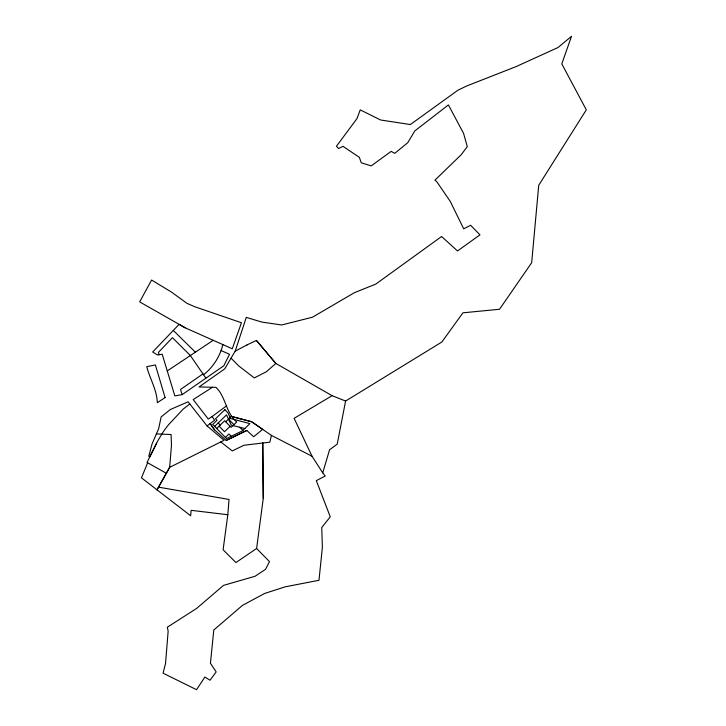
<?xml version="1.0" encoding="UTF-8"?>
<svg xmlns="http://www.w3.org/2000/svg" width="726" height="726" viewBox="0 0 726 726"><rect width="100%" height="100%" fill="white"/><g stroke="black" fill="none" stroke-linecap="round" stroke-linejoin="round"><path stroke-width="1.09" d="M262.776 443.005L263.275 498.29L256.596 548.511L235.932 562.55L223.1 549.782L227.819 514.725L229.026 499.452L158.522 487.146M235.215 351.112L246.277 317.38L261.832 322.072L281.67 324.976L312.461 317.217L354.46 292.651L375.714 284.147L441.608 236.495L457.498 250.96L479.968 234.852L470.639 225.269L463.696 228.817L450.329 201.51L436.635 181.482L434.892 180.22L461.237 154.683L467.29 146.625L463.569 133.375L448.414 104.925L414.791 130.934L407.785 142.677L394.717 153.368L391.187 151.362L371.195 165.891L361.294 162.824L359.334 157.324L343.035 146.334L338.57 148.503L336.437 146.262L356.956 118.628L360.241 109.88L380.624 119.999L410.344 124.545L457.915 90.215L466.736 85.958L516.041 66.629L558.013 47.526L571.516 36.3L561.788 63.879L586.318 109.844L538.728 185.275L531.677 262.703L499.524 309.267L462.934 312.815L441.835 342.028L345.594 401.042L337.218 444.158L329.568 449.766L322.734 472.862L325.212 476.011L316.309 480.648L330.266 516.821L321.763 527.521L322.371 547.404L318.977 580.292L285.372 586.789L264.681 593.432L242.493 605.366L213.807 629.986L210.422 663.237L216.176 671.931L210.023 680.235L204.913 677.031L196.546 689.7L163.078 673.174L165.537 663.428L168.142 631.203L167.334 627.219L196.637 608.406L223.563 585.365L255.053 576.272L265.535 569.347L269.5 561.625L256.632 548.502M271.433 435.364L269.845 442.17L243.963 445.238L232.275 450.928L220.786 441.943L169.657 467.335L157.016 489.832L169.657 467.335L171.472 445.365L171.1 434.52L156.371 433.912L152.061 443.985L148.776 456.273L149.792 456.845L158.023 440.419L162.878 432.433A109.454 109.454 0 0 1 168.396 424.901L183.215 409.074L189.804 403.955M222.846 344.587C220.051 356.439 213.108 367.229 203.561 374.77M147.641 462.78L141.47 477.853L190.639 515.75L191.165 510.333L227.819 514.725M156.371 433.912L158.64 428.767L161.136 416.915L170.283 409.546L188.107 401.805L207.073 425.935L224.08 440.301L220.786 441.943M156.562 443.169L147.024 462.435L166.336 473.261M214.669 426.389L226.521 414.891L231.322 425.173L244.853 428.531M216.702 428.485L224.697 420.726L231.158 427.387L236.74 421.96C225.831 413.094 225.995 397.031 216.012 387.348L199.06 386.958L224.751 368.853L235.179 351.121L247.021 344.941M225.732 421.797L231.322 416.379L251.695 421.77L271.397 435.373L312.053 456.273L322.734 472.862M230.115 426.316L224.525 431.734L219.107 426.153M225.378 437.424L228.944 433.966L231.195 436.29M207.073 425.935L214.606 420.2L212.083 416.552L226.448 405.943M202.971 373.908L180.52 389.463L182.144 394.635L174.83 395.897L162.188 354.224L157.56 354.987L152.651 352.001L179.113 324.35L185.257 327.843L232.284 348.798L241.44 322.734L194.822 306.762L186.972 303.332L171.327 291.979L151.58 280.036L139.682 301.889L185.257 327.843M182.144 394.635L223.789 365.795L229.534 354.297L221.049 350.522M167.261 370.941L213.208 340.294M212.083 416.552L208.253 419.029L193.198 399.59L212.518 387.248M345.594 401.042L332.091 395.688L294.103 418.33L312.053 456.273M246.813 430.436L226.222 440.419M246.976 344.941L256.441 340.44L275.871 363.463L332.091 395.688M231.322 416.379L251.695 421.788L262.676 429.356L253.673 436.762L246.804 430.454L226.222 440.428L214.524 429.837L210.141 423.594L214.524 429.837M173.305 330.421L195.376 352.183M231.04 358.154L238.645 365.859L254.281 377.928L266.342 371.748L275.835 363.472L256.405 340.449M239.698 427.169L242.883 430.445M228.527 419.084L233.944 424.674M218.236 422.931L220.268 425.028M205.903 378.182L190.348 355.54L172.434 337.672L158.404 352.4L159.166 354.724M262.739 443.014L263.239 498.299M224.897 409.673L215.513 418.784L216.983 420.29L212.745 424.411L226.485 438.577L242.52 430.799L249.907 423.63L230.605 418.521L227.928 412.804L224.897 409.673M165.092 397.567L157.324 402.703C156.925 389.853 149.892 378.854 146.743 366.684L155.391 364.933L165.092 397.567"/></g></svg>
